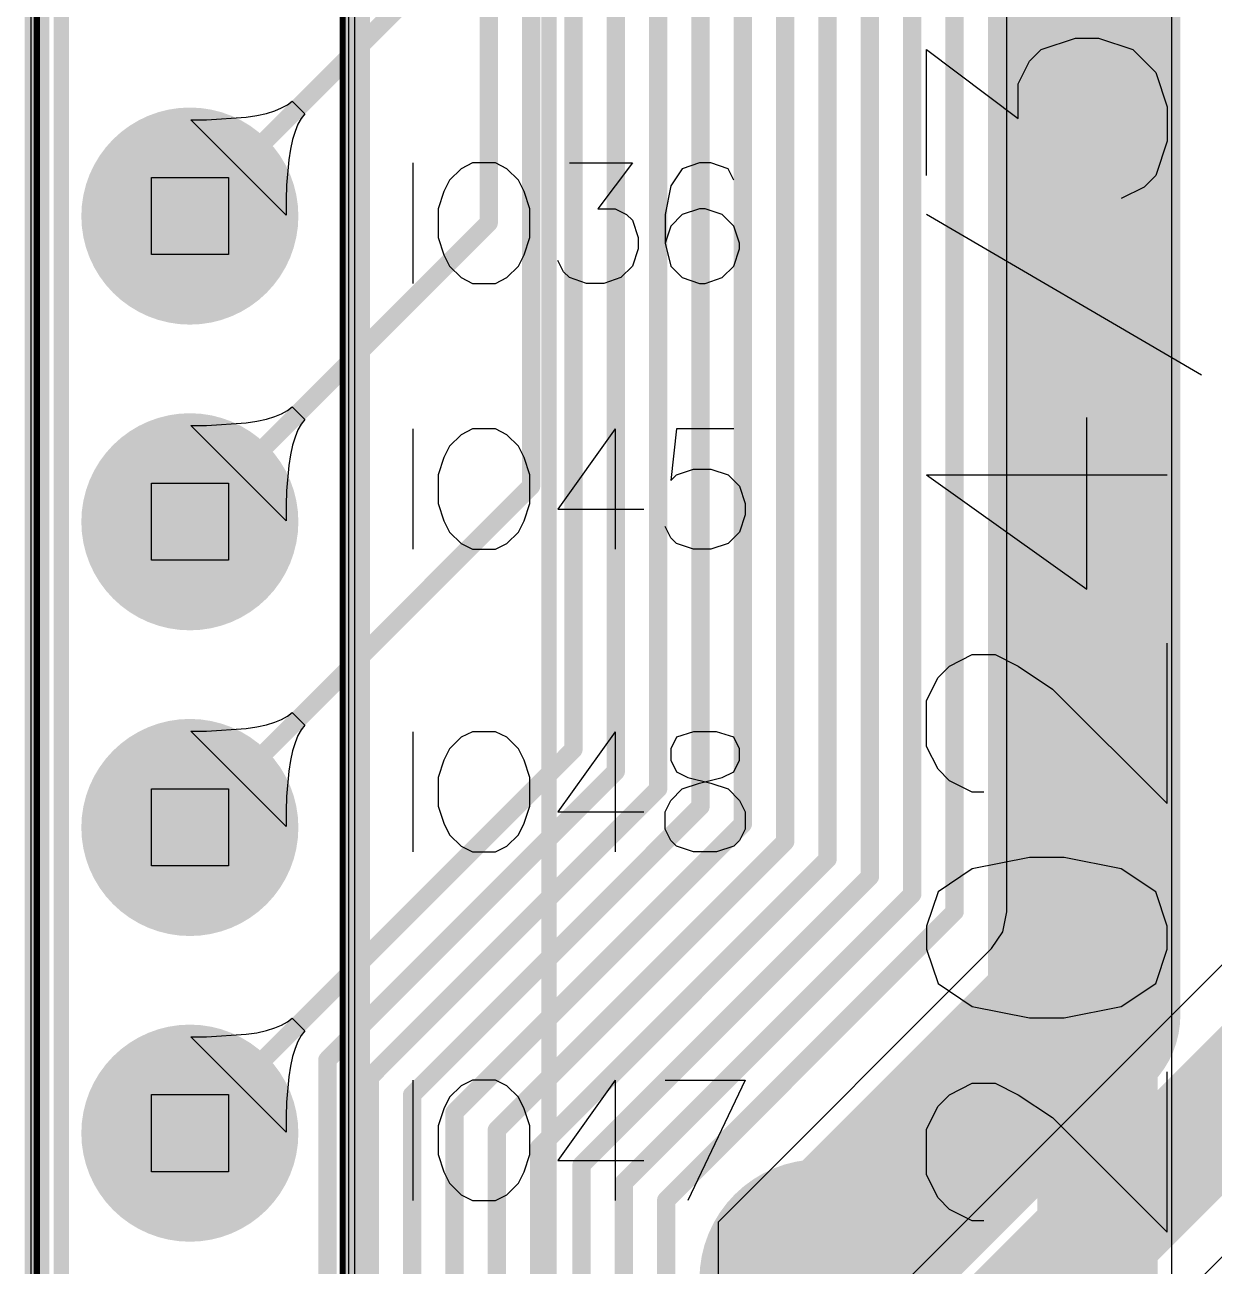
# Model space of a CAD drawing. Header units: millimetres. Extents: x -30 to 3.5, y -1.1 to 91.3.
# Drawn here: x -29.31 to -19.43, y 45.55 to 55.87 of the extents above; entities that cross this region are included whole.
import ezdxf

# ---------------------------------------------------------------- set-up
doc = ezdxf.new("R2010")
doc.units = ezdxf.units.MM
for name, color, linetype in [('BottomLayer', 5, 'Continuous'), ('BottomOverlay', 54, 'Continuous'), ('BottomSolder', 6, 'Continuous'), ('KeepOutLayer', 6, 'Continuous'), ('Mechanical15', 56, 'Continuous'), ('MultiLayer', 9, 'Continuous'), ('PadHoleLayer', 156, 'Continuous'), ('TopLayer', 1, 'Continuous'), ('TopOverlay', 2, 'Continuous'), ('TopSolder', 216, 'Continuous'), ('ViaHoleLayer', 16, 'Continuous')]:
    doc.layers.add(name, color=color, linetype=linetype)

# ---------------------------------------------------------------- blocks, each defined once
blk = doc.blocks.new('18650_BATTERY_B_27')
at = {"layer": 'BottomOverlay', "const_width": 0.127}
blk.add_lwpolyline([(0, -21), (-76.53, -21)], dxfattribs=at)
blk = doc.blocks.new('HDR_TH_20P_P2_54_V_M_34')
at = {"layer": 'BottomLayer', "const_width": 0.8}
for points in [[(-14.37, 0, 1), (-13.57, 0, 1)], [(-11.83, 0, 1), (-11.03, 0, 1)], [(-9.29, 0, 1), (-8.49, 0, 1)], [(-6.75, 0, 1), (-5.95, 0, 1)]]:
    blk.add_lwpolyline(points, format="xyb", close=True, dxfattribs=at)
at = {"layer": 'BottomSolder', "const_width": 0.902}
for points in [[(-14.421, 0, 1), (-13.519, 0, 1)], [(-11.881, 0, 1), (-10.979, 0, 1)], [(-9.341, 0, 1), (-8.439, 0, 1)], [(-6.801, 0, 1), (-5.899, 0, 1)]]:
    blk.add_lwpolyline(points, format="xyb", close=True, dxfattribs=at)
at = {"layer": 'Mechanical15'}
for p, q in [((-14.29, 0.32), (-14.29, 0.32)), ((-14.29, 0.32), (-13.65, 0.32)), ((-14.29, -0.32), (-14.29, 0.32)), ((-13.65, 0.32), (-13.65, -0.32)), ((-11.75, 0.32), (-11.75, 0.32)), ((-11.75, 0.32), (-11.11, 0.32)), ((-11.75, -0.32), (-11.75, 0.32)), ((-11.11, 0.32), (-11.11, -0.32)), ((-9.21, 0.32), (-9.21, 0.32)), ((-9.21, 0.32), (-8.57, 0.32)), ((-9.21, -0.32), (-9.21, 0.32)), ((-8.57, 0.32), (-8.57, -0.32)), ((-6.67, 0.32), (-6.67, 0.32)), ((-6.67, 0.32), (-6.03, 0.32)), ((-6.67, -0.32), (-6.67, 0.32)), ((-6.03, 0.32), (-6.03, -0.32)), ((-13.65, -0.32), (-14.29, -0.32)), ((-11.11, -0.32), (-11.75, -0.32)), ((-8.57, -0.32), (-9.21, -0.32)), ((-6.03, -0.32), (-6.67, -0.32))]:
    blk.add_line(p, q, dxfattribs=at)
at = {"layer": 'Mechanical15', "const_width": 0.0508}
for points in [[(25.4, 1.27), (-25.4, 1.27)], [(25.4, -1.27), (-25.4, -1.27)]]:
    blk.add_lwpolyline(points, dxfattribs=at)
at = {"layer": 'MultiLayer', "const_width": 0.8}
for points in [[(-14.37, 0, 1), (-13.57, 0, 1)], [(-11.83, 0, 1), (-11.03, 0, 1)], [(-9.29, 0, 1), (-8.49, 0, 1)], [(-6.75, 0, 1), (-5.95, 0, 1)]]:
    blk.add_lwpolyline(points, format="xyb", close=True, dxfattribs=at)
at = {"layer": 'PadHoleLayer', "const_width": 0.525}
for points in [[(-14.232, 0, 1), (-13.708, 0, 1)], [(-11.692, 0, 1), (-11.168, 0, 1)], [(-9.152, 0, 1), (-8.628, 0, 1)], [(-6.612, 0, 1), (-6.088, 0, 1)]]:
    blk.add_lwpolyline(points, format="xyb", close=True, dxfattribs=at)
at = {"layer": 'TopLayer', "const_width": 0.8}
for points in [[(-14.37, 0, 1), (-13.57, 0, 1)], [(-11.83, 0, 1), (-11.03, 0, 1)], [(-9.29, 0, 1), (-8.49, 0, 1)], [(-6.75, 0, 1), (-5.95, 0, 1)]]:
    blk.add_lwpolyline(points, format="xyb", close=True, dxfattribs=at)
at = {"layer": 'TopOverlay', "const_width": 0.203}
for points in [[(25.4, 1.397), (-25.4, 1.397)], [(25.4, -1.27), (-25.4, -1.27)]]:
    blk.add_lwpolyline(points, dxfattribs=at)
at = {"layer": 'TopSolder', "const_width": 0.902}
for points in [[(-14.421, 0, 1), (-13.519, 0, 1)], [(-11.881, 0, 1), (-10.979, 0, 1)], [(-9.341, 0, 1), (-8.439, 0, 1)], [(-6.801, 0, 1), (-5.899, 0, 1)]]:
    blk.add_lwpolyline(points, format="xyb", close=True, dxfattribs=at)

msp = doc.modelspace()

# ---------------------------------------------------------------- linework, layer by layer
at = {"layer": 'BottomLayer'}
for p, q in [((-19.782, 83.55), (-19.782, 29.378)), ((-21.15, 48.5), (-21.15, 77.718)), ((-29.261, 65.71), (-29.261, 14.935)), ((-26.568, 14.884), (-26.568, 65.659)), ((-27.177, 55.178), (-27.129, 55.205)), ((-27.129, 55.205), (-27.091, 55.236)), ((-27.091, 55.236), (-26.984, 55.129)), ((-27.14, 54.288), (-27.932, 55.08)), ((-27.932, 55.08), (-27.802, 55.08)), ((-27.802, 55.08), (-27.472, 55.102)), ((-27.472, 55.102), (-27.383, 55.115)), ((-27.383, 55.115), (-27.304, 55.133)), ((-27.304, 55.133), (-27.235, 55.154)), ((-27.235, 55.154), (-27.177, 55.178)), ((-27.015, 55.091), (-27.042, 55.043)), ((-26.984, 55.129), (-27.015, 55.091)), ((-27.066, 54.984), (-27.087, 54.916)), ((-27.042, 55.043), (-27.066, 54.984)), ((-27.087, 54.916), (-27.104, 54.837)), ((-27.104, 54.837), (-27.118, 54.748)), ((-27.118, 54.748), (-27.136, 54.538)), ((-27.136, 54.538), (-27.14, 54.418)), ((-27.14, 54.418), (-27.14, 54.288)), ((-27.304, 52.593), (-27.235, 52.614)), ((-27.235, 52.614), (-27.177, 52.638)), ((-27.177, 52.638), (-27.129, 52.665)), ((-27.129, 52.665), (-27.091, 52.696)), ((-27.091, 52.696), (-26.984, 52.589)), ((-27.14, 51.748), (-27.932, 52.54)), ((-27.932, 52.54), (-27.802, 52.54)), ((-27.802, 52.54), (-27.472, 52.562)), ((-27.472, 52.562), (-27.383, 52.575)), ((-27.383, 52.575), (-27.304, 52.593)), ((-27.042, 52.503), (-27.066, 52.444)), ((-27.015, 52.551), (-27.042, 52.503)), ((-26.984, 52.589), (-27.015, 52.551)), ((-27.066, 52.444), (-27.087, 52.376)), ((-27.104, 52.297), (-27.118, 52.208)), ((-27.087, 52.376), (-27.104, 52.297)), ((-27.118, 52.208), (-27.136, 51.998)), ((-27.136, 51.998), (-27.14, 51.878)), ((-27.14, 51.878), (-27.14, 51.748)), ((-27.129, 50.125), (-27.091, 50.156)), ((-27.091, 50.156), (-26.984, 50.049)), ((-27.472, 50.022), (-27.383, 50.035)), ((-27.383, 50.035), (-27.304, 50.053)), ((-27.304, 50.053), (-27.235, 50.074)), ((-27.235, 50.074), (-27.177, 50.098)), ((-27.177, 50.098), (-27.129, 50.125)), ((-26.984, 50.049), (-27.015, 50.011)), ((-27.14, 49.208), (-27.932, 50)), ((-27.932, 50), (-27.802, 50)), ((-27.802, 50), (-27.472, 50.022)), ((-27.042, 49.963), (-27.066, 49.904)), ((-27.015, 50.011), (-27.042, 49.963)), ((-27.087, 49.836), (-27.104, 49.757)), ((-27.066, 49.904), (-27.087, 49.836)), ((-27.104, 49.757), (-27.118, 49.668)), ((-27.118, 49.668), (-27.136, 49.458)), ((-27.136, 49.458), (-27.14, 49.338)), ((-27.14, 49.338), (-27.14, 49.208)), ((-21.183, 48.334), (-21.15, 48.5)), ((-21.15, 48.5), (-21.15, 48.5)), ((-21.277, 48.193), (-21.183, 48.334)), ((-23.547, 45.923), (-21.277, 48.193)), ((-21.277, 48.193), (-21.277, 48.193)), ((-27.235, 47.534), (-27.177, 47.558)), ((-27.177, 47.558), (-27.129, 47.585)), ((-27.129, 47.585), (-27.091, 47.616)), ((-27.091, 47.616), (-26.984, 47.509)), ((-27.14, 46.668), (-27.932, 47.46)), ((-27.932, 47.46), (-27.802, 47.46)), ((-27.802, 47.46), (-27.472, 47.482)), ((-27.472, 47.482), (-27.383, 47.495)), ((-27.383, 47.495), (-27.304, 47.513)), ((-27.304, 47.513), (-27.235, 47.534)), ((-27.015, 47.471), (-27.042, 47.423)), ((-26.984, 47.509), (-27.015, 47.471)), ((-27.066, 47.364), (-27.087, 47.296)), ((-27.042, 47.423), (-27.066, 47.364)), ((-27.087, 47.296), (-27.104, 47.217)), ((-27.104, 47.217), (-27.118, 47.128)), ((-27.118, 47.128), (-27.136, 46.918)), ((-27.136, 46.918), (-27.14, 46.798)), ((-27.14, 46.798), (-27.14, 46.668)), ((-23.547, 36.517), (-23.547, 45.923))]:
    msp.add_line(p, q, dxfattribs=at)
for points, const_width in [([(-20.508, 47.64), (-20.508, 78.852)], 1.6), ([(-21.584, 48.5), (-21.584, 77.718)], 0.152), ([(-21.936, 48.646), (-21.936, 76.851)], 0.152), ([(-22.288, 48.792), (-22.288, 75.907)], 0.152), ([(-22.64, 48.937), (-22.64, 74.964)], 0.152), ([(-22.992, 49.083), (-22.992, 74.097)], 0.152), ([(-23.344, 49.229), (-23.344, 73.204)], 0.152), ([(-23.696, 49.375), (-23.696, 72.245)], 0.152), ([(-24.048, 49.521), (-24.048, 71.419)], 0.152), ([(-24.4, 49.666), (-24.4, 70.434)], 0.152), ([(-24.752, 49.848), (-24.752, 69.558)], 0.152), ([(-25.104, 52.036), (-25.104, 68.598)], 0.152), ([(-25.456, 54.224), (-25.456, 67.773)], 0.152), ([(-27.94, 54.28), (-25.808, 56.412)], 0.152), ([(-27.94, 51.74), (-25.456, 54.224)], 0.152), ([(-27.94, 49.2), (-25.104, 52.036)], 0.152), ([(-27.94, 46.66), (-24.752, 49.848)], 0.152), ([(-26.797, 47.269), (-24.4, 49.666)], 0.152), ([(-26.445, 47.124), (-24.048, 49.521)], 0.152), ([(-26.093, 46.978), (-23.696, 49.375)], 0.152), ([(-25.741, 46.832), (-23.344, 49.229)], 0.152), ([(-25.389, 46.686), (-22.992, 49.083)], 0.152), ([(-25.037, 46.54), (-22.64, 48.937)], 0.152), ([(-24.685, 46.395), (-22.288, 48.792)], 0.152), ([(-24.333, 46.249), (-21.936, 48.646)], 0.152), ([(-20.396, 44.069), (-20.396, 48.285)], 1), ([(-23.981, 46.103), (-21.584, 48.5)], 0.152), ([(-22.705, 45.443), (-20.508, 47.64)], 1.6), ([(-26.797, 45.263), (-26.797, 47.269)], 0.152), ([(-26.445, 43.075), (-26.445, 47.124)], 0.152), ([(-26.093, 40.887), (-26.093, 46.978)], 0.152), ([(-25.741, 38.699), (-25.741, 46.832)], 0.152), ([(-25.389, 37.12), (-25.389, 46.686)], 0.152), ([(-25.037, 36.975), (-25.037, 46.54)], 0.152), ([(-24.685, 36.808), (-24.685, 46.395)], 0.152), ([(-22.705, 38.555), (-22.705, 45.443)], 2), ([(-24.333, 36.663), (-24.333, 46.249)], 0.152), ([(-23.981, 36.517), (-23.981, 46.103)], 0.152)]:
    msp.add_lwpolyline(points, dxfattribs=dict(at, const_width=const_width))
for points, const_width in [([(-20.572, 55.372, 1), (-20.272, 55.372, 1)], 0.3), ([(-20.597, 54.254, 1), (-20.297, 54.254, 1)], 0.3), ([(-27.978, 54.28, 1), (-27.902, 54.28, 1)], 0.076), ([(-25.494, 54.224, 1), (-25.418, 54.224, 1)], 0.076), ([(-25.494, 54.224, 1), (-25.418, 54.224, 1)], 0.076), ([(-20.546, 53.162, 1), (-20.246, 53.162, 1)], 0.3), ([(-25.142, 52.036, 1), (-25.066, 52.036, 1)], 0.076), ([(-25.142, 52.036, 1), (-25.066, 52.036, 1)], 0.076), ([(-20.648, 51.791, 1), (-20.348, 51.791, 1)], 0.3), ([(-27.978, 51.74, 1), (-27.902, 51.74, 1)], 0.076), ([(-20.699, 50.597, 1), (-20.399, 50.597, 1)], 0.3), ([(-24.79, 49.848, 1), (-24.714, 49.848, 1)], 0.076), ([(-24.79, 49.848, 1), (-24.714, 49.848, 1)], 0.076), ([(-24.438, 49.666, 1), (-24.362, 49.666, 1)], 0.076), ([(-24.438, 49.666, 1), (-24.362, 49.666, 1)], 0.076), ([(-20.648, 49.479, 1), (-20.348, 49.479, 1)], 0.3), ([(-24.086, 49.521, 1), (-24.01, 49.521, 1)], 0.076), ([(-24.086, 49.521, 1), (-24.01, 49.521, 1)], 0.076), ([(-23.734, 49.375, 1), (-23.658, 49.375, 1)], 0.076), ([(-23.734, 49.375, 1), (-23.658, 49.375, 1)], 0.076), ([(-23.382, 49.229, 1), (-23.306, 49.229, 1)], 0.076), ([(-23.382, 49.229, 1), (-23.306, 49.229, 1)], 0.076), ([(-27.978, 49.2, 1), (-27.902, 49.2, 1)], 0.076), ([(-23.03, 49.083, 1), (-22.954, 49.083, 1)], 0.076), ([(-23.03, 49.083, 1), (-22.954, 49.083, 1)], 0.076), ([(-22.678, 48.937, 1), (-22.602, 48.937, 1)], 0.076), ([(-22.678, 48.937, 1), (-22.602, 48.937, 1)], 0.076), ([(-22.326, 48.792, 1), (-22.25, 48.792, 1)], 0.076), ([(-22.326, 48.792, 1), (-22.25, 48.792, 1)], 0.076), ([(-21.974, 48.646, 1), (-21.898, 48.646, 1)], 0.076), ([(-21.974, 48.646, 1), (-21.898, 48.646, 1)], 0.076), ([(-20.646, 48.285, 1), (-20.146, 48.285, 1)], 0.5), ([(-20.572, 48.285, 1), (-20.272, 48.285, 1)], 0.3), ([(-21.622, 48.5, 1), (-21.546, 48.5, 1)], 0.076), ([(-21.622, 48.5, 1), (-21.546, 48.5, 1)], 0.076), ([(-20.908, 47.64, 1), (-20.108, 47.64, 1)], 0.8), ([(-20.908, 47.64, 1), (-20.108, 47.64, 1)], 0.8), ([(-20.978, 47.346, 1), (-20.678, 47.346, 1)], 0.3), ([(-26.835, 47.269, 1), (-26.759, 47.269, 1)], 0.076), ([(-26.835, 47.269, 1), (-26.759, 47.269, 1)], 0.076), ([(-26.483, 47.124, 1), (-26.407, 47.124, 1)], 0.076), ([(-26.483, 47.124, 1), (-26.407, 47.124, 1)], 0.076), ([(-26.131, 46.978, 1), (-26.055, 46.978, 1)], 0.076), ([(-26.131, 46.978, 1), (-26.055, 46.978, 1)], 0.076), ([(-21.74, 46.761, 1), (-21.44, 46.761, 1)], 0.3), ([(-25.779, 46.832, 1), (-25.703, 46.832, 1)], 0.076), ([(-25.779, 46.832, 1), (-25.703, 46.832, 1)], 0.076), ([(-27.978, 46.66, 1), (-27.902, 46.66, 1)], 0.076), ([(-25.427, 46.686, 1), (-25.351, 46.686, 1)], 0.076), ([(-25.427, 46.686, 1), (-25.351, 46.686, 1)], 0.076), ([(-25.075, 46.54, 1), (-24.999, 46.54, 1)], 0.076), ([(-25.075, 46.54, 1), (-24.999, 46.54, 1)], 0.076), ([(-24.723, 46.395, 1), (-24.647, 46.395, 1)], 0.076), ([(-24.723, 46.395, 1), (-24.647, 46.395, 1)], 0.076), ([(-23.205, 45.443, 1), (-22.205, 45.443, 1)], 1), ([(-24.371, 46.249, 1), (-24.295, 46.249, 1)], 0.076), ([(-24.371, 46.249, 1), (-24.295, 46.249, 1)], 0.076), ([(-23.105, 45.443, 1), (-22.305, 45.443, 1)], 0.8), ([(-24.019, 46.103, 1), (-23.943, 46.103, 1)], 0.076), ([(-24.019, 46.103, 1), (-23.943, 46.103, 1)], 0.076), ([(-22.477, 45.898, 1), (-22.177, 45.898, 1)], 0.3)]:
    msp.add_lwpolyline(points, format="xyb", close=True, dxfattribs=dict(at, const_width=const_width))
at = {"layer": 'KeepOutLayer', "const_width": 0.127}
msp.add_lwpolyline([(-29.007, 2.094), (-29.007, 89.216)], dxfattribs=at)
at = {"layer": 'MultiLayer', "const_width": 0.3}
for points in [[(-20.572, 55.372, 1), (-20.272, 55.372, 1)], [(-20.597, 54.254, 1), (-20.297, 54.254, 1)], [(-20.546, 53.162, 1), (-20.246, 53.162, 1)], [(-20.648, 51.791, 1), (-20.348, 51.791, 1)], [(-20.699, 50.597, 1), (-20.399, 50.597, 1)], [(-20.648, 49.479, 1), (-20.348, 49.479, 1)], [(-20.572, 48.285, 1), (-20.272, 48.285, 1)], [(-20.978, 47.346, 1), (-20.678, 47.346, 1)], [(-21.74, 46.761, 1), (-21.44, 46.761, 1)], [(-22.477, 45.898, 1), (-22.177, 45.898, 1)]]:
    msp.add_lwpolyline(points, format="xyb", close=True, dxfattribs=at)
at = {"layer": 'TopLayer'}
for p, q in [((-29.235, 65.735), (-29.235, 14.91)), ((-26.619, 14.884), (-26.619, 65.735)), ((-26.619, 40.967), (-26.619, 63.557)), ((-18.538, 48.882), (-26.502, 40.918)), ((-25.458, 39.537), (-17.577, 47.419))]:
    msp.add_line(p, q, dxfattribs=at)
at = {"layer": 'TopLayer', "const_width": 0.3}
for points in [[(-20.572, 55.372, 1), (-20.272, 55.372, 1)], [(-20.597, 54.254, 1), (-20.297, 54.254, 1)], [(-20.546, 53.162, 1), (-20.246, 53.162, 1)], [(-20.648, 51.791, 1), (-20.348, 51.791, 1)], [(-20.699, 50.597, 1), (-20.399, 50.597, 1)], [(-20.648, 49.479, 1), (-20.348, 49.479, 1)], [(-20.572, 48.285, 1), (-20.272, 48.285, 1)], [(-20.978, 47.346, 1), (-20.678, 47.346, 1)], [(-21.74, 46.761, 1), (-21.44, 46.761, 1)], [(-22.477, 45.898, 1), (-22.177, 45.898, 1)]]:
    msp.add_lwpolyline(points, format="xyb", close=True, dxfattribs=at)
at = {"layer": 'TopLayer', "const_width": 1}
msp.add_lwpolyline([(-26.316, 39.892), (-17.932, 48.276)], dxfattribs=at)
at = {"layer": 'TopOverlay'}
for p, q in [((-20.865, 55.663), (-20.58, 55.759)), ((-20.58, 55.759), (-20.389, 55.759)), ((-20.389, 55.759), (-20.104, 55.663)), ((-21.818, 54.616), (-21.818, 55.663)), ((-21.818, 55.663), (-21.056, 55.092)), ((-20.961, 55.568), (-20.865, 55.663)), ((-20.104, 55.663), (-19.913, 55.473)), ((-21.056, 55.378), (-20.961, 55.568)), ((-19.913, 55.473), (-19.818, 55.187)), ((-21.056, 55.092), (-21.056, 55.378)), ((-19.818, 55.187), (-19.818, 54.902)), ((-19.818, 54.902), (-19.913, 54.616)), ((-26.086, 54.721), (-26.086, 53.721)), ((-25.686, 54.673), (-25.781, 54.578)), ((-25.591, 54.721), (-25.686, 54.673)), ((-25.4, 54.721), (-25.591, 54.721)), ((-25.305, 54.673), (-25.4, 54.721)), ((-25.21, 54.578), (-25.305, 54.673)), ((-24.786, 54.721), (-24.262, 54.721)), ((-24.262, 54.721), (-24.548, 54.34)), ((-23.848, 54.673), (-23.943, 54.53)), ((-23.705, 54.721), (-23.848, 54.673)), ((-23.61, 54.721), (-23.705, 54.721)), ((-23.467, 54.673), (-23.61, 54.721)), ((-23.42, 54.578), (-23.467, 54.673)), ((-25.781, 54.578), (-25.829, 54.483)), ((-25.162, 54.483), (-25.21, 54.578)), ((-19.913, 54.616), (-20.008, 54.521)), ((-25.829, 54.483), (-25.876, 54.34)), ((-25.115, 54.34), (-25.162, 54.483)), ((-23.943, 54.53), (-23.991, 54.292)), ((-20.008, 54.521), (-20.199, 54.426)), ((-25.876, 54.34), (-25.876, 54.102)), ((-25.115, 54.102), (-25.115, 54.34)), ((-24.548, 54.34), (-24.405, 54.34)), ((-24.405, 54.34), (-24.31, 54.292)), ((-24.31, 54.292), (-24.262, 54.245)), ((-23.991, 54.292), (-23.991, 54.054)), ((-23.848, 54.292), (-23.943, 54.197)), ((-23.705, 54.34), (-23.848, 54.292)), ((-23.658, 54.34), (-23.705, 54.34)), ((-23.515, 54.292), (-23.658, 54.34)), ((-23.42, 54.197), (-23.515, 54.292)), ((-19.532, 52.959), (-21.818, 54.292)), ((-24.262, 54.245), (-24.215, 54.102)), ((-23.943, 54.197), (-23.991, 54.054)), ((-23.372, 54.054), (-23.42, 54.197)), ((-25.876, 54.102), (-25.829, 53.959)), ((-25.162, 53.959), (-25.115, 54.102)), ((-24.215, 54.102), (-24.215, 54.007)), ((-23.991, 54.054), (-23.943, 53.864)), ((-23.372, 54.007), (-23.372, 54.054)), ((-25.829, 53.959), (-25.781, 53.864)), ((-25.21, 53.864), (-25.162, 53.959)), ((-24.215, 54.007), (-24.262, 53.864)), ((-23.42, 53.864), (-23.372, 54.007)), ((-25.781, 53.864), (-25.686, 53.769)), ((-25.305, 53.769), (-25.21, 53.864)), ((-24.834, 53.816), (-24.881, 53.911)), ((-24.262, 53.864), (-24.358, 53.769)), ((-23.943, 53.864), (-23.848, 53.769)), ((-23.515, 53.769), (-23.42, 53.864)), ((-25.686, 53.769), (-25.591, 53.721)), ((-25.4, 53.721), (-25.305, 53.769)), ((-24.786, 53.769), (-24.834, 53.816)), ((-24.643, 53.721), (-24.786, 53.769)), ((-24.358, 53.769), (-24.5, 53.721)), ((-23.848, 53.769), (-23.705, 53.721)), ((-23.658, 53.721), (-23.515, 53.769)), ((-25.591, 53.721), (-25.4, 53.721)), ((-24.5, 53.721), (-24.643, 53.721)), ((-23.705, 53.721), (-23.658, 53.721)), ((-20.485, 51.179), (-20.485, 52.607)), ((-26.086, 52.511), (-26.086, 51.511)), ((-25.591, 52.511), (-25.686, 52.463)), ((-25.4, 52.511), (-25.591, 52.511)), ((-25.305, 52.463), (-25.4, 52.511)), ((-24.405, 52.511), (-24.881, 51.844)), ((-24.405, 52.511), (-24.405, 51.511)), ((-23.896, 52.511), (-23.943, 52.083)), ((-23.42, 52.511), (-23.896, 52.511)), ((-25.686, 52.463), (-25.781, 52.368)), ((-25.21, 52.368), (-25.305, 52.463)), ((-25.781, 52.368), (-25.829, 52.273)), ((-25.162, 52.273), (-25.21, 52.368)), ((-25.829, 52.273), (-25.876, 52.13)), ((-25.115, 52.13), (-25.162, 52.273)), ((-25.876, 52.13), (-25.876, 51.892)), ((-25.115, 51.892), (-25.115, 52.13)), ((-23.943, 52.083), (-23.896, 52.13)), ((-23.896, 52.13), (-23.753, 52.178)), ((-23.753, 52.178), (-23.61, 52.178)), ((-23.61, 52.178), (-23.467, 52.13)), ((-23.467, 52.13), (-23.372, 52.035)), ((-21.818, 52.131), (-20.485, 51.179)), ((-21.818, 52.131), (-19.818, 52.131)), ((-23.372, 52.035), (-23.324, 51.892)), ((-25.876, 51.892), (-25.829, 51.749)), ((-25.162, 51.749), (-25.115, 51.892)), ((-23.324, 51.892), (-23.324, 51.797)), ((-24.881, 51.844), (-24.167, 51.844)), ((-23.324, 51.797), (-23.372, 51.654)), ((-25.829, 51.749), (-25.781, 51.654)), ((-25.21, 51.654), (-25.162, 51.749)), ((-23.943, 51.606), (-23.991, 51.702)), ((-25.781, 51.654), (-25.686, 51.559)), ((-25.305, 51.559), (-25.21, 51.654)), ((-23.896, 51.559), (-23.943, 51.606)), ((-23.372, 51.654), (-23.467, 51.559)), ((-25.686, 51.559), (-25.591, 51.511)), ((-25.591, 51.511), (-25.4, 51.511)), ((-25.4, 51.511), (-25.305, 51.559)), ((-23.753, 51.511), (-23.896, 51.559)), ((-23.61, 51.511), (-23.753, 51.511)), ((-23.467, 51.559), (-23.61, 51.511)), ((-19.818, 49.398), (-19.818, 50.731)), ((-21.722, 50.445), (-21.627, 50.541)), ((-21.627, 50.541), (-21.437, 50.636)), ((-21.437, 50.636), (-21.246, 50.636)), ((-21.246, 50.636), (-21.056, 50.541)), ((-21.056, 50.541), (-20.77, 50.35)), ((-21.818, 50.255), (-21.722, 50.445)), ((-20.77, 50.35), (-19.818, 49.398)), ((-21.818, 49.874), (-21.818, 50.255)), ((-26.086, 49.996), (-26.086, 48.997)), ((-25.686, 49.949), (-25.781, 49.854)), ((-25.591, 49.996), (-25.686, 49.949)), ((-25.4, 49.996), (-25.591, 49.996)), ((-25.305, 49.949), (-25.4, 49.996)), ((-25.21, 49.854), (-25.305, 49.949)), ((-24.405, 49.996), (-24.881, 49.33)), ((-24.405, 49.996), (-24.405, 48.997)), ((-23.896, 49.949), (-23.943, 49.854)), ((-23.753, 49.996), (-23.896, 49.949)), ((-23.563, 49.996), (-23.753, 49.996)), ((-23.42, 49.949), (-23.563, 49.996)), ((-23.372, 49.854), (-23.42, 49.949)), ((-25.781, 49.854), (-25.829, 49.758)), ((-25.162, 49.758), (-25.21, 49.854)), ((-23.943, 49.854), (-23.943, 49.758)), ((-23.372, 49.758), (-23.372, 49.854)), ((-21.722, 49.684), (-21.818, 49.874)), ((-25.829, 49.758), (-25.876, 49.616)), ((-25.115, 49.616), (-25.162, 49.758)), ((-23.943, 49.758), (-23.896, 49.663)), ((-23.42, 49.663), (-23.372, 49.758)), ((-25.876, 49.616), (-25.876, 49.377)), ((-25.115, 49.377), (-25.115, 49.616)), ((-23.896, 49.663), (-23.801, 49.616)), ((-23.801, 49.616), (-23.61, 49.568)), ((-23.705, 49.568), (-23.515, 49.616)), ((-23.515, 49.616), (-23.42, 49.663)), ((-21.627, 49.588), (-21.722, 49.684)), ((-23.943, 49.425), (-23.848, 49.52)), ((-23.848, 49.52), (-23.705, 49.568)), ((-23.61, 49.568), (-23.467, 49.52)), ((-23.467, 49.52), (-23.372, 49.425)), ((-21.437, 49.493), (-21.627, 49.588)), ((-23.991, 49.33), (-23.943, 49.425)), ((-23.372, 49.425), (-23.324, 49.33)), ((-21.341, 49.493), (-21.437, 49.493)), ((-25.876, 49.377), (-25.829, 49.235)), ((-25.162, 49.235), (-25.115, 49.377)), ((-24.881, 49.33), (-24.167, 49.33)), ((-23.991, 49.187), (-23.991, 49.33)), ((-23.324, 49.33), (-23.324, 49.187)), ((-25.829, 49.235), (-25.781, 49.139)), ((-25.21, 49.139), (-25.162, 49.235)), ((-25.781, 49.139), (-25.686, 49.044)), ((-25.305, 49.044), (-25.21, 49.139)), ((-23.943, 49.092), (-23.991, 49.187)), ((-23.324, 49.187), (-23.372, 49.092)), ((-25.686, 49.044), (-25.591, 48.997)), ((-25.591, 48.997), (-25.4, 48.997)), ((-25.4, 48.997), (-25.305, 49.044)), ((-23.896, 49.044), (-23.943, 49.092)), ((-23.753, 48.997), (-23.896, 49.044)), ((-23.563, 48.997), (-23.753, 48.997)), ((-23.42, 49.044), (-23.563, 48.997)), ((-23.372, 49.092), (-23.42, 49.044)), ((-20.961, 48.95), (-21.437, 48.855)), ((-20.675, 48.95), (-20.961, 48.95)), ((-20.199, 48.855), (-20.675, 48.95)), ((-21.437, 48.855), (-21.722, 48.665)), ((-19.913, 48.665), (-20.199, 48.855)), ((-21.722, 48.665), (-21.818, 48.379)), ((-19.818, 48.379), (-19.913, 48.665)), ((-21.818, 48.379), (-21.818, 48.189)), ((-19.818, 48.189), (-19.818, 48.379)), ((-21.818, 48.189), (-21.722, 47.903)), ((-19.913, 47.903), (-19.818, 48.189)), ((-21.722, 47.903), (-21.437, 47.713)), ((-20.199, 47.713), (-19.913, 47.903)), ((-21.437, 47.713), (-20.961, 47.617)), ((-20.675, 47.617), (-20.199, 47.713)), ((-20.961, 47.617), (-20.675, 47.617)), ((-19.818, 45.837), (-19.818, 47.17)), ((-26.086, 47.101), (-26.086, 46.101)), ((-25.686, 47.053), (-25.781, 46.958)), ((-25.591, 47.101), (-25.686, 47.053)), ((-25.4, 47.101), (-25.591, 47.101)), ((-25.305, 47.053), (-25.4, 47.101)), ((-25.21, 46.958), (-25.305, 47.053)), ((-24.405, 47.101), (-24.881, 46.434)), ((-24.405, 47.101), (-24.405, 46.101)), ((-23.991, 47.101), (-23.324, 47.101)), ((-23.324, 47.101), (-23.801, 46.101)), ((-21.627, 46.979), (-21.437, 47.075)), ((-21.437, 47.075), (-21.246, 47.075)), ((-21.246, 47.075), (-21.056, 46.979)), ((-25.781, 46.958), (-25.829, 46.863)), ((-25.162, 46.863), (-25.21, 46.958)), ((-21.722, 46.884), (-21.627, 46.979)), ((-21.056, 46.979), (-20.77, 46.789)), ((-25.829, 46.863), (-25.876, 46.72)), ((-25.115, 46.72), (-25.162, 46.863)), ((-21.818, 46.694), (-21.722, 46.884)), ((-20.77, 46.789), (-19.818, 45.837)), ((-25.876, 46.72), (-25.876, 46.482)), ((-25.115, 46.482), (-25.115, 46.72)), ((-21.818, 46.313), (-21.818, 46.694)), ((-25.876, 46.482), (-25.829, 46.339)), ((-25.162, 46.339), (-25.115, 46.482)), ((-24.881, 46.434), (-24.167, 46.434)), ((-25.829, 46.339), (-25.781, 46.244)), ((-25.21, 46.244), (-25.162, 46.339)), ((-21.722, 46.123), (-21.818, 46.313)), ((-25.781, 46.244), (-25.686, 46.149)), ((-25.305, 46.149), (-25.21, 46.244)), ((-25.686, 46.149), (-25.591, 46.101)), ((-25.4, 46.101), (-25.305, 46.149)), ((-21.627, 46.027), (-21.722, 46.123)), ((-25.591, 46.101), (-25.4, 46.101)), ((-21.437, 45.932), (-21.627, 46.027)), ((-21.341, 45.932), (-21.437, 45.932))]:
    msp.add_line(p, q, dxfattribs=at)
at = {"layer": 'ViaHoleLayer', "const_width": 0.2}
for points in [[(-20.522, 55.372, 1), (-20.322, 55.372, 1)], [(-20.547, 54.254, 1), (-20.347, 54.254, 1)], [(-20.496, 53.162, 1), (-20.296, 53.162, 1)], [(-20.598, 51.791, 1), (-20.398, 51.791, 1)], [(-20.649, 50.597, 1), (-20.449, 50.597, 1)], [(-20.598, 49.479, 1), (-20.398, 49.479, 1)], [(-20.522, 48.285, 1), (-20.322, 48.285, 1)], [(-20.928, 47.346, 1), (-20.728, 47.346, 1)], [(-21.69, 46.761, 1), (-21.49, 46.761, 1)], [(-22.427, 45.898, 1), (-22.227, 45.898, 1)]]:
    msp.add_lwpolyline(points, format="xyb", close=True, dxfattribs=at)

# ---------------------------------------------------------------- block references
at = {"rotation": 270}
for name, p in [('18650_BATTERY_B_27', (-3.956, 7.462)), ('HDR_TH_20P_P2_54_V_M_34', (-27.94, 40.31))]:
    msp.add_blockref(name, p, dxfattribs=at)

doc.saveas('drawing.dxf')
